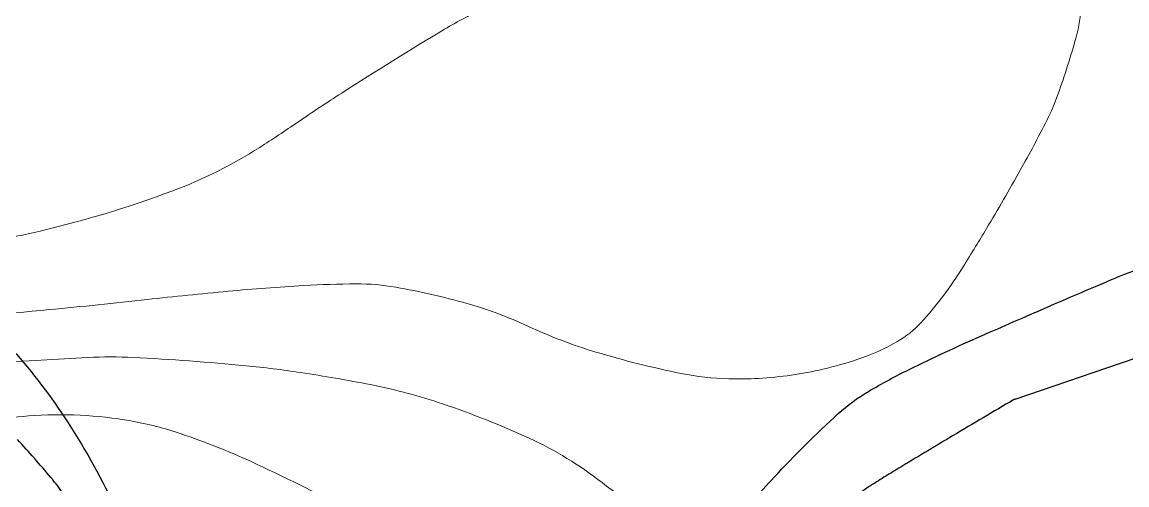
# Model space of a CAD drawing. Header units: millimetres. Extents: x -994 to -400, y 519 to 1360.
# Drawn here: x -900.93 to -854.77, y 1101.07 to 1120.39 of the extents above; entities that cross this region are included whole.
import ezdxf

# ---------------------------------------------------------------- set-up
doc = ezdxf.new("R2010")
doc.units = ezdxf.units.MM
doc.linetypes.add('ACAD_ISO04W100', pattern=[30, 24, -3, 0, -3])
doc.layers.add('Кривульки', color=1, linetype='Continuous')
doc.layers.add('Кривульки Товсты', color=70, linetype='Continuous', lineweight=30)

msp = doc.modelspace()

# ---------------------------------------------------------------- linework, layer by layer
at = {"layer": 'Кривульки', "lineweight": 20}
for points in [[(-881.55, 1121.018, 0.022865), (-883.279, 1120.094, 0.008865), (-887.577, 1117.433, 0.007074), (-889.416, 1116.212, -0.008213), (-891.003, 1115.163, -0.052238), (-894.63, 1113.352, -0.034256), (-900.545, 1111.585, -0.023736), (-903.552, 1111.056, -0.026478), (-906.282, 1110.854, -0.043087), (-909.854, 1111.087, -0.036807), (-913.937, 1112.021, -0.033745), (-918.19, 1113.65, -0.041404), (-921.42, 1115.483, -0.01833), (-923.552, 1117.056, -0.025128), (-925.002, 1118.334, -0.031074), (-927.445, 1121.032, -0.039322)], [(-905.517, 1107.951, 0.00972), (-899.789, 1108.389, 0.003683), (-895.705, 1108.811, -0.004437), (-892.316, 1109.157, -0.00875), (-889.17, 1109.394, -0.012564), (-886.975, 1109.465, -0.045666), (-885.314, 1109.325, -0.024963), (-882.346, 1108.646, -0.040307), (-879.796, 1107.7, 0.036091), (-876.959, 1106.619, 0.023267), (-873.388, 1105.725, 0.043035), (-871.408, 1105.501, 0.021413), (-870.159, 1105.521, 0.019543), (-868.797, 1105.655, 0.024079), (-867.471, 1105.904, 0.021487), (-866.016, 1106.316, 0.051402), (-864.36, 1107.06, 0.074902), (-863.383, 1107.84, 0.024729), (-862.464, 1108.937, 0.023522), (-861.613, 1110.178, 0.001498), (-861.091, 1111.027, 0.001712), (-860.639, 1111.774, 0.007979), (-859.229, 1114.206, 0.00955), (-858.123, 1116.279, 0.032833), (-857.643, 1117.398, 0.016048), (-856.889, 1119.771, 0.060953), (-856.684, 1121.095, -0.06068)], [(-904.315, 1106.047), (-898.183, 1106.39, -0.026965), (-896.289, 1106.393, -0.010808), (-891.577, 1106.046, -0.01387), (-889.285, 1105.763, -0.010863), (-886.38, 1105.257, -0.032814), (-883.362, 1104.456, -0.026284), (-879.741, 1103.018, -0.058142), (-876.697, 1101.166, 0.054919), (-873.488, 1099.186, 0.020784), (-869.231, 1097.377, 0.028242), (-865.982, 1096.359, 0.025018), (-862.526, 1095.669, -0.028698), (-859.518, 1095.045, -0.008409), (-855.976, 1094.031, -0.019203), (-854.451, 1093.502, -0.014363)], [(-843.253, 1068.103), (-860.357, 1083.564, 0.0424), (-863.208, 1085.732, 0.008977), (-877.628, 1094.524, 0.007116), (-887.389, 1100.052, 0.017962), (-891.362, 1102.046, 0.02594), (-894.282, 1103.204, 0.037433), (-896.393, 1103.744, 0.031896), (-898.51, 1103.982, 0.031529), (-900.665, 1103.951, 0.029241), (-902.372, 1103.717, -0.027748)]]:
    msp.add_lwpolyline(points, format="xyb", dxfattribs=at)
at = {"layer": 'Кривульки Товсты', "linetype": 'ACAD_ISO04W100', "lineweight": 30, "ltscale": 0.3}
for points in [[(-800.79, 1085.914, 0.000006), (-803.933, 1081.508, 0.000031)], [(-866.153, 1100.542, -0.039753), (-865.388, 1101.103, -0.002535), (-864.14, 1101.866, -0.001509), (-862.033, 1103.13, -0.00139), (-859.508, 1104.624, -0.050786), (-859.435, 1104.658), (-855.613, 1105.962), (-847.122, 1108.859, 0.02431)], [(-901.125, 1102.971, -0.009989), (-899.724, 1101.38, -0.02749), (-899.259, 1100.765, -0.065113), (-898.407, 1099.053, -0.030539), (-897.321, 1095.139, -0.012419), (-896.862, 1092.683, -0.013179), (-896.548, 1090.351, -0.032303), (-896.458, 1088.247, -0.032694), (-896.639, 1086.173, -0.094201), (-897.229, 1084.508, -0.067517), (-898.739, 1082.574, -0.06662), (-900.593, 1081.195, -0.09714), (-902.107, 1080.704, -0.039298)]]:
    msp.add_lwpolyline(points, format="xyb", dxfattribs=at)
at = {"layer": 'Кривульки Товсты', "lineweight": 30, "ltscale": 0.3}
for points in [[(-871.293, 1099.339, -0.01644), (-869.509, 1101.394, -0.021418), (-866.829, 1104.048, -0.051673), (-865.568, 1104.976, -0.01854), (-863.863, 1105.894, -0.010799), (-860.849, 1107.296, -0.003009), (-855.409, 1109.646, -0.014126), (-854.233, 1110.107)], [(-901.487, 1106.888, -0.038143), (-899.149, 1103.877, -0.034861), (-897.097, 1100.245, -0.01612), (-895.863, 1097.425, -0.036948), (-895.458, 1096.143, -0.02533), (-895.151, 1094.474, -0.009919), (-894.67, 1090.172, -0.015631), (-894.461, 1086.699, -0.041917), (-894.532, 1085.402, -0.086352), (-895, 1083.947, -0.044504), (-896.598, 1081.466, -0.011429), (-897.235, 1080.684, -0.024245), (-897.562, 1080.337, -0.073072), (-898.215, 1079.87, -0.041111), (-899.529, 1079.325, -0.073498), (-901.271, 1079.036, -0.030843)]]:
    msp.add_lwpolyline(points, format="xyb", dxfattribs=at)

doc.saveas('drawing.dxf')
